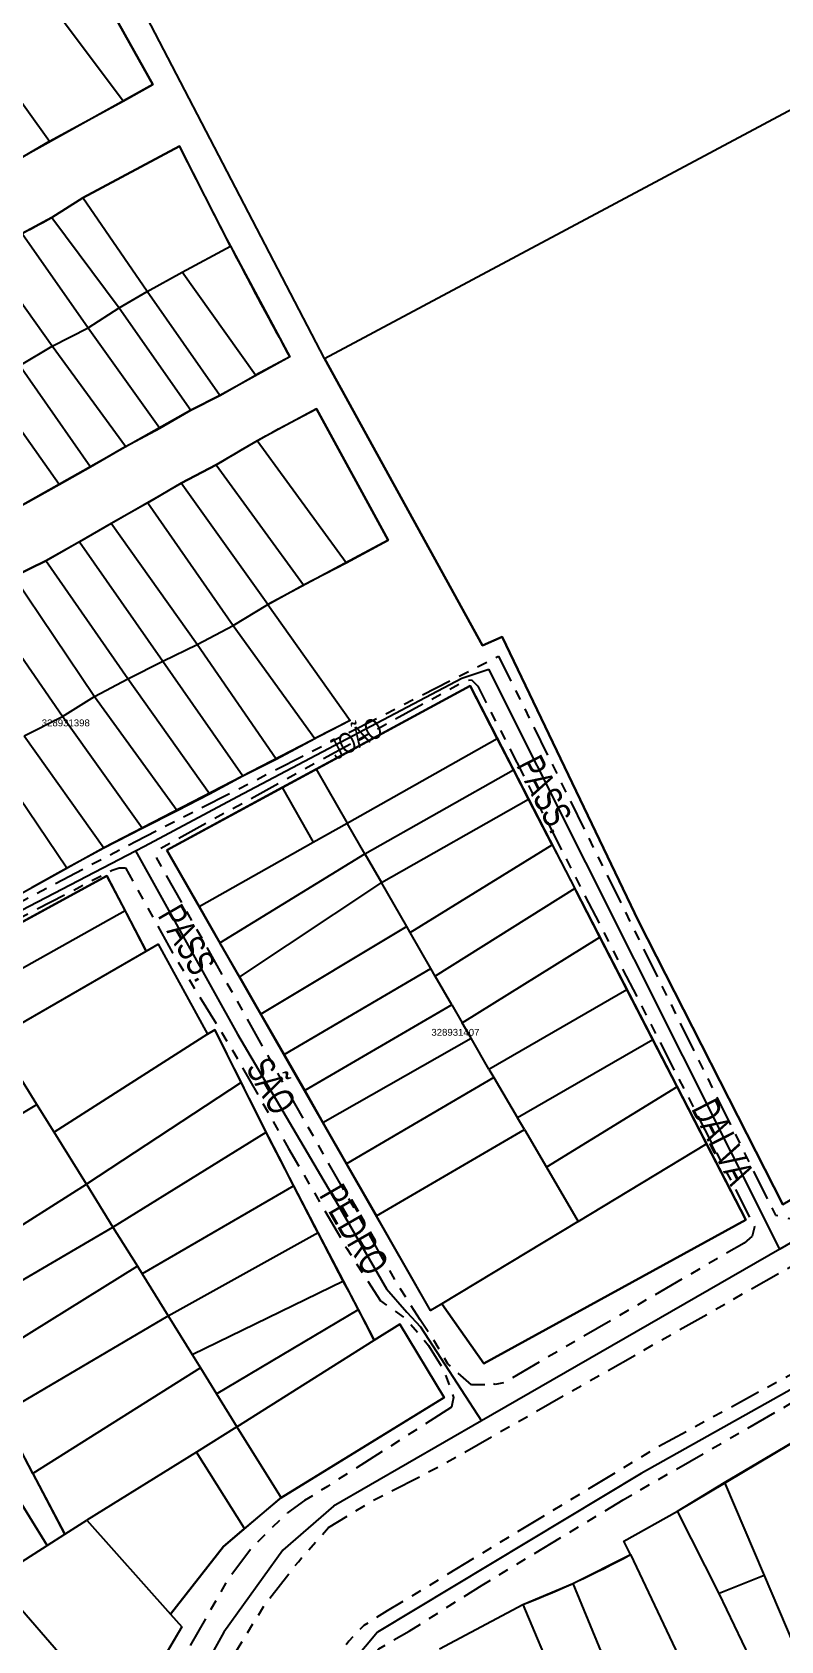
# Model space of a CAD drawing. Extents: x 205316 to 208372, y 4848714 to 4853250.
# Drawn here: x 207522.1 to 207631, y 4849469.4 to 4849703.3 of the extents above; entities that cross this region are included whole.
import ezdxf
from ezdxf.enums import TextEntityAlignment as Align

# ---------------------------------------------------------------- set-up
doc = ezdxf.new("R2010")
doc.units = 0
doc.header["$LTSCALE"] = 1.5
doc.header["$MEASUREMENT"] = 0
doc.linetypes.add('TRACO_25', pattern=[8, 3, -1, 1, -1, 1, -1])
for name, color, linetype in [('CD-MALHA-LOTES', 40, 'CONTINUOUS'), ('CD_TXT_QUADRA', 7, 'CONTINUOUS'), ('RU-QUADRAS', 6, 'CONTINUOUS'), ('SV-EIXO-ROD-ESTR', 7, 'CONTINUOUS'), ('SV-EIXO-RUA-N-PAV', 6, 'CONTINUOUS'), ('SV-EST-M-N-PAV', 20, 'CONTINUOUS'), ('SV-RUA-NAO-PAV-S-GUIA-C-GUIA', 7, 'CONTINUOUS'), ('SV-TXT-RUA-N-PAV-S-GUIA-C-GUIA', 7, 'CONTINUOUS')]:
    doc.layers.add(name, color=color, linetype=linetype)
doc.styles.add('ARIAL', font='arial.ttf')
doc.styles.add('ROMANS', font='arial.ttf', dxfattribs={"height": 0.2})

msp = doc.modelspace()

# ---------------------------------------------------------------- linework, layer by layer
at = {"layer": 'CD-MALHA-LOTES', "linetype": 'Continuous'}
for p, q in [((207585.78, 4849608.27), (207563.4, 4849596.14)), ((207589.73, 4849600.61), (207585.78, 4849608.27)), ((207567.91, 4849588.3), (207589.73, 4849600.61)), ((207592.09, 4849596.05), (207589.73, 4849600.61)), ((207563.4, 4849596.14), (207558.47, 4849593.46)), ((207563.4, 4849596.14), (207567.91, 4849588.3)), ((207570.47, 4849583.85), (207592.09, 4849596.05)), ((207594.28, 4849591.8), (207592.09, 4849596.05)), ((207558.47, 4849593.46), (207541.69, 4849584.37)), ((207558.47, 4849593.46), (207562.95, 4849585.51)), ((207572.88, 4849579.67), (207594.28, 4849591.8)), ((207597.72, 4849585.15), (207594.28, 4849591.8)), ((207562.95, 4849585.51), (207567.91, 4849588.3)), ((207570.47, 4849583.85), (207567.91, 4849588.3)), ((207546.39, 4849576.17), (207562.95, 4849585.51)), ((207577.07, 4849572.4), (207597.72, 4849585.15)), ((207597.72, 4849585.15), (207601, 4849578.79)), ((207541.69, 4849584.37), (207546.39, 4849576.17)), ((207549.41, 4849570.9), (207570.47, 4849583.85)), ((207570.47, 4849583.85), (207572.88, 4849579.67)), ((207532.97, 4849580.64), (207509.94, 4849568.09)), ((207535.62, 4849575.57), (207532.97, 4849580.64)), ((207572.88, 4849579.67), (207552.26, 4849565.92)), ((207576.59, 4849573.24), (207572.88, 4849579.67)), ((207601, 4849578.79), (207580.73, 4849566.04)), ((207604.66, 4849571.69), (207601, 4849578.79)), ((207513.11, 4849562.98), (207535.62, 4849575.57)), ((207538.69, 4849569.68), (207535.62, 4849575.57)), ((207546.39, 4849576.17), (207549.41, 4849570.9)), ((207576.59, 4849573.24), (207555.36, 4849560.51)), ((207577.07, 4849572.4), (207576.59, 4849573.24)), ((207538.69, 4849569.68), (207540.44, 4849570.69)), ((207540.44, 4849570.69), (207547.6, 4849557.6)), ((207552.26, 4849565.92), (207549.41, 4849570.9)), ((207580.1, 4849567.15), (207577.07, 4849572.4)), ((207584.63, 4849559.27), (207604.66, 4849571.69)), ((207608.58, 4849564.1), (207604.66, 4849571.69)), ((207516.79, 4849557.05), (207538.69, 4849569.68)), ((207558.74, 4849554.62), (207580.1, 4849567.15)), ((207580.73, 4849566.04), (207580.1, 4849567.15)), ((207583.15, 4849561.85), (207580.73, 4849566.04)), ((207552.26, 4849565.92), (207555.36, 4849560.51)), ((207588.52, 4849552.52), (207608.58, 4849564.1)), ((207612.36, 4849556.78), (207608.58, 4849564.1)), ((207583.15, 4849561.85), (207561.73, 4849549.39)), ((207583.15, 4849561.85), (207584.63, 4849559.27)), ((207555.36, 4849560.51), (207558.74, 4849554.62)), ((207585.93, 4849557.01), (207584.63, 4849559.27)), ((207547.6, 4849557.6), (207525.3, 4849543.33)), ((207548.66, 4849558.25), (207547.6, 4849557.6)), ((207552.51, 4849550.56), (207548.66, 4849558.25)), ((207564.39, 4849544.75), (207585.93, 4849557.01)), ((207588.52, 4849552.52), (207585.93, 4849557.01)), ((207612.36, 4849556.78), (207592.68, 4849545.44)), ((207615.88, 4849549.96), (207612.36, 4849556.78)), ((207558.74, 4849554.62), (207561.73, 4849549.39)), ((207522.8, 4849547.36), (207519.82, 4849552.16)), ((207588.52, 4849552.52), (207589.23, 4849551.31)), ((207552.51, 4849550.56), (207529.98, 4849535.8)), ((207556.12, 4849543.34), (207552.51, 4849550.56)), ((207589.23, 4849551.31), (207567.83, 4849538.76)), ((207589.23, 4849551.31), (207592.68, 4849545.44)), ((207615.88, 4849549.96), (207596.9, 4849538.24)), ((207620.18, 4849541.63), (207615.88, 4849549.96)), ((207500.86, 4849534.4), (207522.8, 4849547.36)), ((207525.3, 4849543.33), (207522.8, 4849547.36)), ((207561.73, 4849549.39), (207564.39, 4849544.75)), ((207593.68, 4849543.73), (207592.68, 4849545.44)), ((207529.98, 4849535.8), (207525.3, 4849543.33)), ((207533.85, 4849529.55), (207556.12, 4849543.34)), ((207556.38, 4849542.82), (207556.12, 4849543.34)), ((207560.16, 4849535.56), (207556.38, 4849542.82)), ((207564.39, 4849544.75), (207567.83, 4849538.76)), ((207572.16, 4849531.2), (207593.68, 4849543.73)), ((207593.68, 4849543.73), (207596.9, 4849538.24)), ((207601.52, 4849530.37), (207620.18, 4849541.63)), ((207625.87, 4849530.61), (207620.18, 4849541.63)), ((207567.83, 4849538.76), (207572.16, 4849531.2)), ((207596.9, 4849538.24), (207601.52, 4849530.37)), ((207507.6, 4849521.54), (207529.98, 4849535.8)), ((207529.98, 4849535.8), (207533.85, 4849529.55)), ((207560.16, 4849535.56), (207538.08, 4849522.74)), ((207563.7, 4849528.78), (207560.16, 4849535.56)), ((207580.05, 4849517.42), (207572.16, 4849531.2)), ((207510.55, 4849515.92), (207533.85, 4849529.55)), ((207533.85, 4849529.55), (207537.4, 4849523.86)), ((207541.86, 4849516.65), (207563.7, 4849528.78)), ((207567.37, 4849521.72), (207563.7, 4849528.78)), ((207601.52, 4849530.37), (207581.66, 4849518.39)), ((207587.77, 4849509.71), (207625.87, 4849530.61)), ((207537.4, 4849523.86), (207513.99, 4849509.31)), ((207537.4, 4849523.86), (207538.08, 4849522.74)), ((207538.08, 4849522.74), (207541.86, 4849516.65)), ((207545.36, 4849511.02), (207567.37, 4849521.72)), ((207569.54, 4849517.55), (207567.37, 4849521.72)), ((207548.92, 4849505.28), (207569.54, 4849517.55)), ((207571.86, 4849513.1), (207569.54, 4849517.55)), ((207581.66, 4849518.39), (207580.05, 4849517.42)), ((207581.66, 4849518.39), (207587.77, 4849509.71)), ((207517.68, 4849502.4), (207541.86, 4849516.65)), ((207541.86, 4849516.65), (207545.36, 4849511.02)), ((207575.56, 4849515.44), (207571.86, 4849513.1)), ((207582.04, 4849504.74), (207575.56, 4849515.44)), ((207551.88, 4849500.5), (207571.86, 4849513.1)), ((207545.36, 4849511.02), (207546.56, 4849509.09)), ((207546.56, 4849509.09), (207522.19, 4849493.73)), ((207546.56, 4849509.09), (207548.92, 4849505.28)), ((207548.92, 4849505.28), (207551.88, 4849500.5)), ((207558.3, 4849490.16), (207582.04, 4849504.74)), ((207522.19, 4849493.73), (207517.68, 4849502.4)), ((207551.88, 4849500.5), (207546, 4849496.83)), ((207551.88, 4849500.5), (207558.3, 4849490.16)), ((207546, 4849496.83), (207530.05, 4849486.9)), ((207552.96, 4849485.71), (207546, 4849496.83)), ((207522.19, 4849493.73), (207526.83, 4849484.89)), ((207524.28, 4849483.26), (207519.15, 4849491.57)), ((207553.14, 4849485.82), (207558.3, 4849490.16)), ((207526.83, 4849484.89), (207530.05, 4849486.9)), ((207530.05, 4849486.9), (207542.22, 4849473.24)), ((207524.28, 4849483.26), (207526.83, 4849484.89)), ((207549.91, 4849483.09), (207552.96, 4849485.71)), ((207552.96, 4849485.71), (207553.14, 4849485.82)), ((207516.64, 4849478.38), (207524.28, 4849483.26)), ((207542.22, 4849473.24), (207549.91, 4849483.09)), ((207535.3, 4849456.86), (207516.64, 4849478.38)), ((207542.22, 4849473.24), (207543.85, 4849471.42)), ((207543.85, 4849471.42), (207535.3, 4849456.86))]:
    msp.add_line(p, q, dxfattribs=at)
at = {"layer": 'CD-MALHA-LOTES'}
for points in [[(207564.6, 4849655.87), (207587.58, 4849614.12), (207590.46, 4849615.38), (207610.26, 4849574.02), (207631.29, 4849532.83), (207674.77, 4849558.5), (207729.14, 4849590.69), (207786.9, 4849624.69), (207823.19, 4849646.05), (207900.37, 4849691.6), (207967.3, 4849730.83), (208048.78, 4849778.65), (208018.43, 4849836.73), (207993.79, 4849885.11)], [(207564.6, 4849655.87), (207698.74, 4849727.51), (207794.23, 4849779.14), (207871.77, 4849821.55), (207895.91, 4849833.92)], [(207564.6, 4849655.87), (207526.47, 4849729.22)], [(207535.32, 4849693.28), (207539.67, 4849695.73), (207531.27, 4849710.75)], [(207535.32, 4849693.28), (207524.75, 4849707.41)], [(207514.68, 4849701.3), (207524.64, 4849687.46)], [(207524.64, 4849687.46), (207535.32, 4849693.28)], [(207520.18, 4849684.86), (207524.64, 4849687.46)], [(207550.94, 4849672.18), (207543.53, 4849686.76), (207529.49, 4849679.25)], [(207529.49, 4849679.25), (207524.95, 4849676.37)], [(207538.81, 4849665.61), (207529.49, 4849679.25)], [(207524.95, 4849676.37), (207520.64, 4849674.05)], [(207524.95, 4849676.37), (207534.75, 4849663.24)], [(207520.64, 4849674.05), (207530.26, 4849660.33)], [(207525.03, 4849657.66), (207515.22, 4849671.4)], [(207543.91, 4849668.4), (207550.94, 4849672.18)], [(207550.94, 4849672.18), (207559.56, 4849656.1), (207554.58, 4849653.45)], [(207538.81, 4849665.61), (207543.91, 4849668.4)], [(207554.58, 4849653.45), (207543.91, 4849668.4)], [(207534.75, 4849663.24), (207538.81, 4849665.61)], [(207549.38, 4849650.47), (207538.81, 4849665.61)], [(207530.26, 4849660.33), (207534.75, 4849663.24)], [(207534.75, 4849663.24), (207545.18, 4849648.37)], [(207525.03, 4849657.66), (207530.26, 4849660.33)], [(207530.26, 4849660.33), (207540.65, 4849645.72)], [(207520.29, 4849654.87), (207525.03, 4849657.66)], [(207535.67, 4849643.07), (207525.03, 4849657.66)], [(207520.29, 4849654.87), (207530.59, 4849640.09)], [(207549.38, 4849650.47), (207554.58, 4849653.45)], [(207526.05, 4849637.55), (207515.56, 4849652.32)], [(207545.18, 4849648.37), (207549.38, 4849650.47)], [(207540.65, 4849645.72), (207545.18, 4849648.37)], [(207567.77, 4849626.13), (207573.85, 4849629.44), (207563.46, 4849648.55), (207554.84, 4849643.91)], [(207535.67, 4849643.07), (207540.65, 4849645.72)], [(207554.84, 4849643.91), (207548.87, 4849640.38)], [(207567.77, 4849626.13), (207554.84, 4849643.91)], [(207530.59, 4849640.09), (207535.67, 4849643.07)], [(207526.05, 4849637.55), (207530.59, 4849640.09)], [(207548.87, 4849640.38), (207543.78, 4849637.73)], [(207548.87, 4849640.38), (207561.58, 4849622.93)], [(207521.08, 4849634.78), (207526.05, 4849637.55)], [(207543.78, 4849637.73), (207538.91, 4849634.85)], [(207556.38, 4849620.09), (207543.78, 4849637.73)], [(207538.91, 4849634.85), (207533.61, 4849631.87)], [(207538.91, 4849634.85), (207551.32, 4849617.05)], [(207533.61, 4849631.87), (207528.96, 4849629.22)], [(207546.1, 4849614.26), (207533.61, 4849631.87)], [(207528.96, 4849629.22), (207524.1, 4849626.46)], [(207528.96, 4849629.22), (207541.12, 4849611.83)], [(207524.1, 4849626.46), (207519.45, 4849624.14)], [(207536.02, 4849609.28), (207524.1, 4849626.46)], [(207561.58, 4849622.93), (207567.77, 4849626.13)], [(207519.45, 4849624.14), (207531.16, 4849606.73)], [(207556.38, 4849620.09), (207561.58, 4849622.93)], [(207526.52, 4849603.8), (207514.44, 4849621.25)], [(207551.32, 4849617.05), (207556.38, 4849620.09)], [(207556.38, 4849620.09), (207568.37, 4849603.2), (207563.19, 4849600.61)], [(207546.1, 4849614.26), (207551.32, 4849617.05)], [(207551.32, 4849617.05), (207563.19, 4849600.61)], [(207541.12, 4849611.83), (207546.1, 4849614.26)], [(207557.59, 4849597.6), (207546.1, 4849614.26)], [(207536.02, 4849609.28), (207541.12, 4849611.83)], [(207541.12, 4849611.83), (207552.75, 4849595.18)], [(207531.16, 4849606.73), (207536.02, 4849609.28)], [(207547.87, 4849592.57), (207536.02, 4849609.28)], [(207526.52, 4849603.8), (207531.16, 4849606.73)], [(207531.16, 4849606.73), (207543.19, 4849590.15)], [(207520.94, 4849601), (207526.52, 4849603.8)], [(207538.1, 4849587.56), (207526.52, 4849603.8)], [(207520.94, 4849601), (207532.5, 4849584.72)], [(207557.59, 4849597.6), (207563.19, 4849600.61)], [(207515.96, 4849598.33), (207527.15, 4849581.8)], [(207552.75, 4849595.18), (207557.59, 4849597.6)], [(207547.87, 4849592.57), (207552.75, 4849595.18)], [(207543.19, 4849590.15), (207547.87, 4849592.57)], [(207538.1, 4849587.56), (207543.19, 4849590.15)], [(207532.5, 4849584.72), (207538.1, 4849587.56)], [(207527.15, 4849581.8), (207532.5, 4849584.72)], [(207522.01, 4849578.91), (207527.15, 4849581.8)], [(207622.79, 4849492.38), (207639.45, 4849502.23)], [(207615.93, 4849488.22), (207622.79, 4849492.38)], [(207622.79, 4849492.38), (207628.55, 4849478.87)], [(207609.13, 4849481.92), (207608.16, 4849483.86), (207615.93, 4849488.22)], [(207622.03, 4849476.26), (207615.93, 4849488.22)], [(207600.72, 4849477.72), (207609.13, 4849481.92)], [(207609.13, 4849481.92), (207630.02, 4849437.8)], [(207593.45, 4849474.65), (207600.72, 4849477.72)], [(207600.72, 4849477.72), (207619.31, 4849432.71)], [(207628.55, 4849478.87), (207622.03, 4849476.26)], [(207628.55, 4849478.87), (207643.44, 4849443.94)], [(207638.75, 4849441.36), (207622.03, 4849476.26)], [(207581.32, 4849468.19), (207593.45, 4849474.65)], [(207593.45, 4849474.65), (207598.18, 4849463.51)]]:
    msp.add_lwpolyline(points, dxfattribs=at)
at = {"layer": 'RU-QUADRAS', "linetype": 'Continuous'}
msp.add_lwpolyline([(208048.78, 4849778.65), (207900.37, 4849691.6), (207729.14, 4849590.69), (207631.29, 4849532.83), (207610.26, 4849574.02), (207590.46, 4849615.38), (207587.58, 4849614.12), (207564.6, 4849655.87), (207526.47, 4849729.22)], dxfattribs=at)
for points in [[(207393.03, 4849654.23), (207402.81, 4849659.63), (207407.94, 4849662.71, 0.008839), (207439.46, 4849680.68), (207460.02, 4849691.91), (207465.42, 4849694.7), (207474.71, 4849700.17), (207479.88, 4849702.9), (207494.39, 4849711.27), (207499.22, 4849713.65), (207503.8, 4849716.51, 0.025663), (207514.21, 4849722.59), (207523.08, 4849727.43), (207531.27, 4849710.75), (207539.67, 4849695.73), (207520.18, 4849684.86), (207515.32, 4849682.43), (207505.45, 4849676.69), (207500.59, 4849674.19), (207479.92, 4849662.3), (207454.87, 4849648.31), (207449.62, 4849645.57), (207444.37, 4849642.24), (207413.17, 4849624.84)], [(207418.38, 4849617.38), (207433.63, 4849625.35), (207455.19, 4849637.72), (207480.68, 4849651.92), (207485.87, 4849654.57, -0.011883), (207510.36, 4849668.42), (207515.22, 4849671.4, 0.019528), (207524.95, 4849676.37), (207529.49, 4849679.25), (207543.53, 4849686.76, 0.010938), (207559.56, 4849656.1), (207549.38, 4849650.47), (207545.18, 4849648.37), (207521.08, 4849634.78), (207516.04, 4849631.74), (207511.29, 4849629.31), (207500.45, 4849623.12), (207490.06, 4849617.6), (207479.88, 4849611.74), (207474.91, 4849609.2), (207458.4, 4849599.74), (207452.99, 4849596.98, -0.024277), (207443.28, 4849591.51), (207438.21, 4849588.42)], [(207443.07, 4849581.5), (207463.54, 4849592.59), (207468.63, 4849595.79, 0.021564), (207488.64, 4849607.06), (207503.94, 4849615.28), (207519.45, 4849624.14), (207524.1, 4849626.46), (207543.78, 4849637.73), (207548.87, 4849640.38, -0.020096), (207563.46, 4849648.55), (207573.85, 4849629.44), (207556.38, 4849620.09), (207568.37, 4849603.2), (207532.5, 4849584.72), (207512.15, 4849573.4), (207501.87, 4849568.14), (207497.03, 4849565.22, 0.009339), (207465.34, 4849548.51, -0.015238)], [(207423.63, 4849518.51), (207482.6, 4849554.28), (207494.2, 4849531.86), (207492.17, 4849530.47), (207517.53, 4849490.37), (207519.15, 4849491.57), (207524.28, 4849483.26), (207526.83, 4849484.89), (207489.14, 4849556.75), (207532.97, 4849580.64), (207538.69, 4849569.68), (207540.44, 4849570.69), (207547.6, 4849557.6), (207548.66, 4849558.25, 0.008145), (207571.86, 4849513.1), (207575.56, 4849515.44), (207582.04, 4849504.74), (207558.13, 4849490.06), (207549.91, 4849483.09), (207542.22, 4849473.24), (207543.85, 4849471.42), (207511.59, 4849416.51), (207477.56, 4849453.53, -0.003208)]]:
    msp.add_lwpolyline(points, format="xyb", close=True, dxfattribs=at)
msp.add_lwpolyline([(207541.69, 4849584.37), (207585.78, 4849608.27), (207625.87, 4849530.61), (207587.77, 4849509.71), (207581.66, 4849518.39), (207580.05, 4849517.42)], close=True, dxfattribs=at)
msp.add_lwpolyline([(207581.32, 4849468.19), (207593.45, 4849474.65, 0.031813), (207609.13, 4849481.92), (207608.16, 4849483.86), (207615.93, 4849488.22), (207639.45, 4849502.23)], format="xyb", dxfattribs=at)
at = {"layer": 'SV-EIXO-ROD-ESTR'}
for p, q in [((207689.27, 4849560.22), (207630.81, 4849526.32)), ((207630.81, 4849526.32), (207587.45, 4849501.36)), ((207664.1, 4849523.69), (207610.67, 4849493.72)), ((207587.45, 4849501.36), (207565.94, 4849488.98)), ((207610.67, 4849493.72), (207572.32, 4849470.63)), ((207565.94, 4849488.98), (207558.54, 4849482.55)), ((207558.54, 4849482.55), (207549.98, 4849470.63)), ((207549.98, 4849470.63), (207529.5, 4849433.77)), ((207572.32, 4849470.63), (207566.36, 4849463.56))]:
    msp.add_line(p, q, dxfattribs=at)
at = {"layer": 'SV-EIXO-RUA-N-PAV', "flags": 128}
for points in [[(207417.58, 4849518.68), (207485.19, 4849556.73), (207485.29, 4849556.79), (207488.44, 4849558.95), (207537.11, 4849584.25), (207538.45, 4849584.95), (207551.95, 4849592.15), (207584.58, 4849609.37), (207588.51, 4849610.68)], [(207630.81, 4849526.32), (207588.51, 4849610.68)], [(207537.11, 4849584.25), (207551.97, 4849557.59), (207566.58, 4849532.75), (207573.65, 4849520.57), (207576.59, 4849517.18), (207578.56, 4849515.03), (207587.45, 4849501.36)]]:
    msp.add_lwpolyline(points, dxfattribs=at)
at = {"layer": 'SV-EST-M-N-PAV', "linetype": 'TRACO_25', "flags": 128}
msp.add_lwpolyline([(207982.54, 4849729.25), (208005.7, 4849742.99), (208035.13, 4849761.28), (208046.19, 4849766.53), (208053.08, 4849768.56), (208060, 4849768.39), (208061.84, 4849766.3), (208061.91, 4849762.16), (208060.37, 4849759.15), (208057.69, 4849756.34), (208053.46, 4849753.55), (208045.77, 4849748.7), (208011.45, 4849729.53), (207971.63, 4849707.28), (207919.15, 4849674.63), (207885.28, 4849656.14), (207845.23, 4849633.64), (207793.81, 4849604.11), (207723.27, 4849560.69), (207652.31, 4849518.91), (207612.66, 4849497.3), (207573.74, 4849473.73), (207570.31, 4849471.59), (207568.15, 4849469.33), (207563.71, 4849462.97), (207548.62, 4849441.48), (207534.37, 4849419.24), (207534.61, 4849431.3), (207539.8, 4849445.95), (207550.26, 4849465.35), (207555.88, 4849474.57), (207560.81, 4849480.88), (207565.21, 4849485.87), (207571.68, 4849489.77), (207581.49, 4849494.83), (207648.88, 4849533.17), (207718.6, 4849574), (207805.53, 4849624.56), (207880.51, 4849668.21), (207953.32, 4849711.91)], close=True, dxfattribs=at)
for points in [[(207526.93, 4849387.12), (207526.97, 4849389.37), (207542.56, 4849420.55), (207566.35, 4849459.46), (207569.47, 4849464.39), (207572.5, 4849468.23), (207576.93, 4849470.77), (207587.54, 4849477.49), (207608.05, 4849489.89), (207698.92, 4849542.15), (207736.22, 4849564.42), (207800.03, 4849602.89), (207848.89, 4849631.81), (207891.97, 4849656.55), (207976.41, 4849704.76), (208019.96, 4849729.61), (208067.77, 4849756.8), (208070.2, 4849757.15), (208072.37, 4849756.09), (208087.92, 4849730.27), (208087.91, 4849730.25)], [(207626.8, 4849528.23), (207625.63, 4849527.22), (207590.67, 4849506.89), (207589.45, 4849506.66), (207588.35, 4849506.95)], [(207583.1, 4849503.36), (207565.07, 4849491.84), (207561.71, 4849489.77), (207559.25, 4849487.99), (207556.94, 4849485.81), (207554.01, 4849482.87), (207550.58, 4849478.31), (207541.58, 4849462.59), (207514.86, 4849415.48), (207512.95, 4849413.57)]]:
    msp.add_lwpolyline(points, dxfattribs=at)
at = {"layer": 'SV-RUA-NAO-PAV-S-GUIA-C-GUIA', "linetype": 'TRACO_25', "flags": 128}
for points in [[(207922.28, 4850024.15), (207919.79, 4850023.86), (207915.48, 4850022.03), (207906.2, 4850016.65), (207782, 4849947.62), (207682.98, 4849894.54), (207618.71, 4849858.91), (207570.29, 4849833.09), (207496.48, 4849792.08), (207494.39, 4849787.27), (207497.33, 4849777.86), (207505.8, 4849758.7), (207515.26, 4849742.01), (207516.83, 4849738.1), (207517.57, 4849734.29), (207517.97, 4849730.38), (207517.37, 4849727.37), (207515.96, 4849724.82), (207493.93, 4849712.26), (207428.85, 4849676.01), (207347.83, 4849630.85), (207344.44, 4849628.59), (207343.61, 4849626.39), (207344.01, 4849624.89), (207418.01, 4849522.35), (207419.44, 4849521.69), (207420.88, 4849521.69), (207485.23, 4849558.35), (207537.22, 4849585.68), (207589.93, 4849612.59), (207629.3, 4849533.03), (207630.21, 4849531.29), (207632.53, 4849530.73)], [(207587.92, 4849506.62), (207585.99, 4849506.61), (207582.55, 4849509.66), (207580.43, 4849513.23), (207578.51, 4849516.04), (207574.97, 4849521.67), (207559.66, 4849548.65), (207540.19, 4849583.29), (207540.72, 4849584.62), (207585.01, 4849608.98), (207586, 4849609.15), (207586.9, 4849608.2), (207627.14, 4849529.6), (207626.8, 4849528.23)], [(207512.95, 4849413.57), (207510.6, 4849413.79), (207508.52, 4849415.17), (207506.16, 4849416.84), (207500.43, 4849422.25), (207475.69, 4849451.67), (207460.52, 4849469.9), (207424.12, 4849515.57), (207422.93, 4849517.11), (207422.75, 4849518.51), (207423.66, 4849520.66), (207425.45, 4849521.96), (207481.76, 4849553.81), (207482.73, 4849554.25), (207484.26, 4849553.67), (207517.66, 4849491.34), (207520.22, 4849493.35), (207488.67, 4849556.41), (207488.66, 4849557.81), (207489.4, 4849558.49), (207533.74, 4849581.47), (207534.77, 4849581.8), (207535.67, 4849581.8), (207542.51, 4849569.43), (207551.44, 4849554.95), (207559.38, 4849540.98), (207567.85, 4849526.43), (207572.77, 4849518.81), (207576.56, 4849516.08), (207579.76, 4849512.3), (207581.95, 4849508.79), (207583.36, 4849504.78), (207583.23, 4849504.06)], [(207583.23, 4849504.06), (207583.1, 4849503.36)]]:
    msp.add_lwpolyline(points, dxfattribs=at)

# ---------------------------------------------------------------- texts
at = {"layer": 'CD_TXT_QUADRA', "color": 7, "linetype": 'Continuous', "style": 'ROMANS'}
for s, p in [('328931398', (207526.99, 4849602.87)), ('328931407', (207583.65, 4849557.87))]:
    msp.add_text(s, height=1, dxfattribs=at).set_placement(p, align=Align.MIDDLE)
at = {"layer": 'SV-TXT-RUA-N-PAV-S-GUIA-C-GUIA', "style": 'ARIAL', "width": 0.7}
for s, height, rotation, p in [('JOÃO', 3, 28, (207566.32, 4849597.43)), ('PASS.                                         DALVA', 4, 297, (207592.43, 4849596.73)), ('PASS.             SÃO            PEDRO', 4, 300, (207540.27, 4849574.86))]:
    msp.add_text(s, height=height, rotation=rotation, dxfattribs=at).set_placement(p)

doc.saveas('drawing.dxf')
